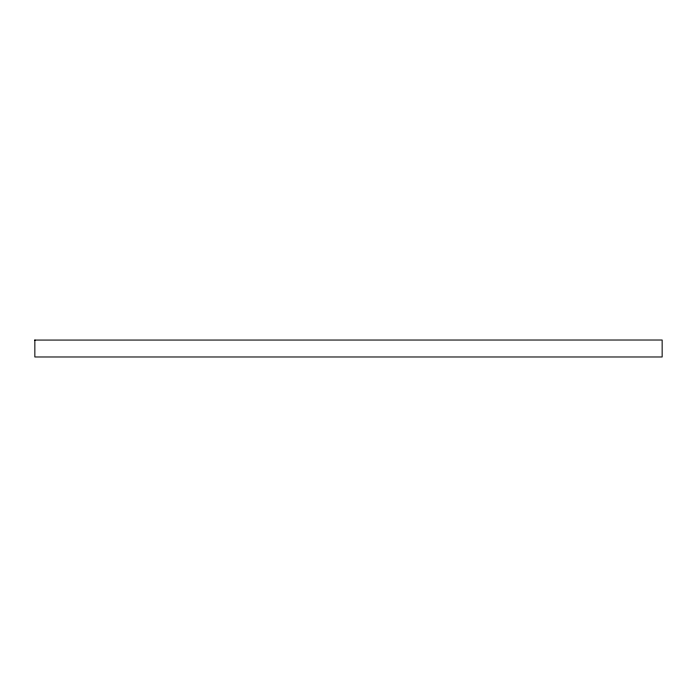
<?xml version="1.0" encoding="UTF-8"?>
<svg xmlns="http://www.w3.org/2000/svg" width="697" height="697" viewBox="0 0 697 697"><rect width="100%" height="100%" fill="white"/><g stroke="black" fill="none" stroke-linecap="round" stroke-linejoin="round"><path stroke-width="1.05" d="M34.85 340.075L662.15 340.023L662.15 356.977L34.85 356.977L34.85 340.023"/></g></svg>
